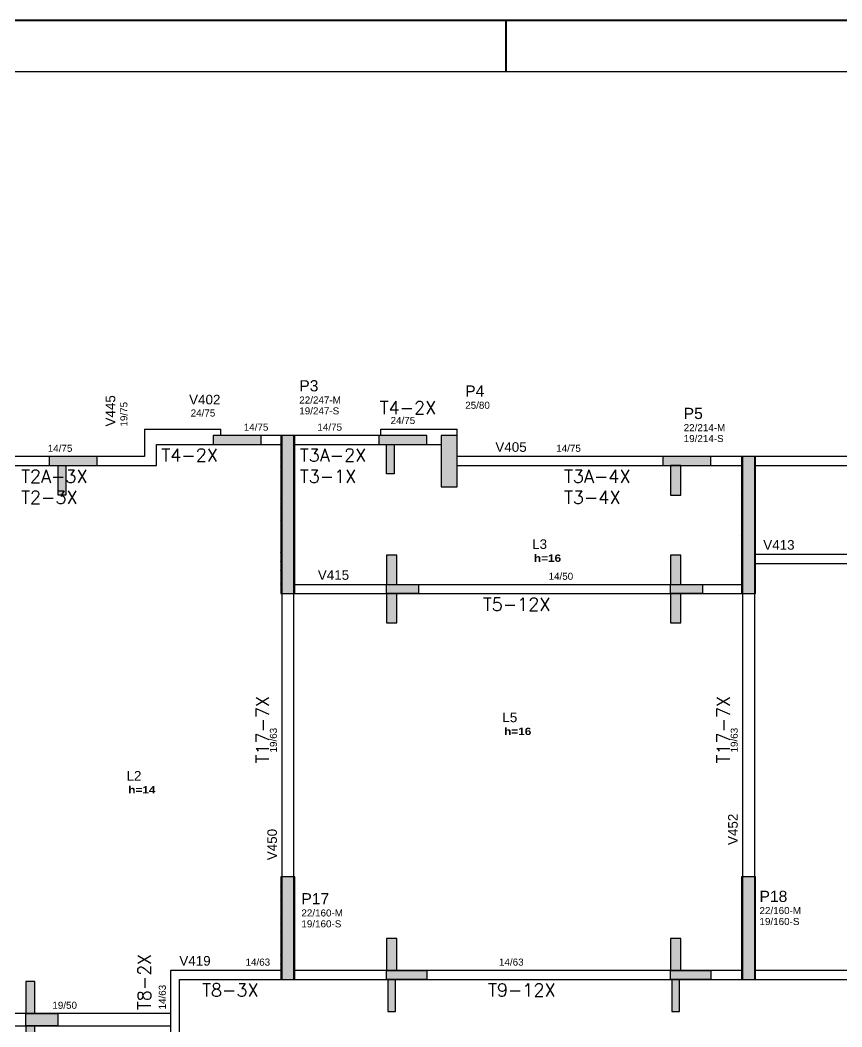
# Model space of a CAD drawing. Extents: x 17311 to 161354, y 153625 to 213544.
# Drawn here: x 19239 to 20523, y 211970 to 213544 of the extents above; entities that cross this region are included whole.
import ezdxf

# ---------------------------------------------------------------- set-up
doc = ezdxf.new("R2010")
doc.units = 0
doc.layers.get('0').update_dxf_attribs({"linetype": 'CONTINUOUS'})
for name, color, linetype in [('8', 111, 'CONTINUOUS'), ('MTH-DIM-PILAR', 3, 'CONTINUOUS'), ('MTH-DIM-VIGA', 3, 'CONTINUOUS'), ('MTH-FACE-VIGA', 7, 'CONTINUOUS'), ('MTH-LINHA-SEÇÃO', 16, 'CONTINUOUS'), ('MTH-PILAR-SEGUE', 5, 'CONTINUOUS'), ('MTH-SOMBRA21', 150, 'CONTINUOUS'), ('MTH-SOMBRA25', 253, 'CONTINUOUS'), ('MTH-TIT1-PILAR', 5, 'CONTINUOUS'), ('MTH-TIT1-VIGA', 5, 'CONTINUOUS'), ('MTH-TXT-NEGRITO', 5, 'CONTINUOUS')]:
    doc.layers.add(name, color=color, linetype=linetype)
doc.layers.add('FOLHA', color=255, linetype='CONTINUOUS', lineweight=40)
doc.styles.get("Standard").update_dxf_attribs({"font": 'ROMANS.SHX'})
doc.styles.add('TQS_ARIAL', font='arial.ttf')
doc.styles.add('TQS_ARIAL_BLACK', font='ariblk.ttf')

msp = doc.modelspace()

# ---------------------------------------------------------------- linework, layer by layer
at = {"color": 30}
msp.add_line((17511.8, 213463.46), (24239.28, 213463.46), dxfattribs=at)
at = {"layer": 'FOLHA'}
for p, q in [((17310.62, 213543.93), (24319.75, 213543.93)), ((19998.39, 213463.46), (19998.39, 213543.93))]:
    msp.add_line(p, q, dxfattribs=at)
at = {"layer": 'MTH-FACE-VIGA', "linetype": 'Continuous'}
for p, q in [((19432.94, 212904.73), (19432.94, 212861.73)), ((19432.94, 212904.73), (19552.44, 212904.73)), ((19552.44, 212894.73), (19552.44, 212904.73)), ((19802.44, 212894.73), (19802.44, 212904.73)), ((19802.44, 212904.73), (19921.44, 212904.73)), ((19921.44, 212894.73), (19921.44, 212904.73)), ((19647.44, 212894.73), (19552.44, 212894.73)), ((19645.94, 212888.86), (19647.42, 212890.33)), ((19647.42, 212890.33), (19647.44, 212890.36)), ((19802.44, 212894.73), (19666.44, 212894.73)), ((19666.44, 212888.14), (19667.91, 212889.61)), ((19667.91, 212889.61), (19667.94, 212889.64)), ((19451.94, 212861.73), (19451.94, 212880.73)), ((19451.94, 212880.73), (19487.94, 212880.73)), ((19487.94, 212880.73), (19645.94, 212880.73)), ((19645.94, 212881.78), (19647.38, 212883.21)), ((19645.94, 212874.71), (19647.33, 212876.1)), ((19647.33, 212876.1), (19647.44, 212876.21)), ((19647.38, 212883.21), (19647.44, 212883.28)), ((19666.44, 212881.07), (19667.87, 212882.5)), ((19666.44, 212874), (19667.83, 212875.38)), ((19667.83, 212875.38), (19667.94, 212875.5)), ((19667.87, 212882.5), (19667.94, 212882.57)), ((19667.94, 212880.73), (19896.44, 212880.73)), ((19432.94, 212861.73), (19143.94, 212861.73)), ((19451.94, 212847.73), (19451.94, 212861.73)), ((19645.94, 212867.64), (19647.29, 212868.99)), ((19645.94, 212860.57), (19647.25, 212861.87)), ((19647.25, 212861.87), (19647.44, 212862.07)), ((19647.29, 212868.99), (19647.44, 212869.14)), ((19666.44, 212866.93), (19667.78, 212868.27)), ((19666.44, 212859.86), (19667.74, 212861.15)), ((19667.74, 212861.15), (19667.94, 212861.36)), ((19667.78, 212868.27), (19667.94, 212868.43)), ((20367.44, 212861.73), (19921.44, 212861.73)), ((20365.94, 212859.32), (20367.44, 212860.82)), ((20836.44, 212861.73), (20386.44, 212861.73)), ((20386.44, 212858.61), (20387.93, 212860.1)), ((20387.93, 212860.1), (20387.94, 212860.11)), ((19157.94, 212847.73), (19432.94, 212847.73)), ((19432.94, 212847.73), (19451.94, 212847.73)), ((19645.94, 212853.5), (19647.2, 212854.76)), ((19645.94, 212846.43), (19647.16, 212847.64)), ((19647.16, 212847.64), (19647.44, 212847.93)), ((19647.2, 212854.76), (19647.44, 212855)), ((19666.44, 212852.79), (19667.7, 212854.04)), ((19666.44, 212845.72), (19667.65, 212846.93)), ((19667.65, 212846.93), (19667.94, 212847.22)), ((19667.7, 212854.04), (19667.94, 212854.29)), ((19921.44, 212847.73), (20365.94, 212847.73)), ((20365.94, 212852.25), (20367.39, 212853.69)), ((20365.94, 212845.18), (20367.34, 212846.57)), ((20367.34, 212846.57), (20367.44, 212846.68)), ((20367.39, 212853.69), (20367.44, 212853.75)), ((20386.44, 212851.54), (20387.88, 212852.98)), ((20386.44, 212844.47), (20387.83, 212845.86)), ((20387.83, 212845.86), (20387.94, 212845.97)), ((20387.88, 212852.98), (20387.94, 212853.04)), ((20387.94, 212847.73), (20834.94, 212847.73)), ((19645.94, 212839.36), (19647.12, 212840.53)), ((19645.94, 212832.29), (19647.07, 212833.41)), ((19645.94, 212825.22), (19647.03, 212826.3)), ((19647.03, 212826.3), (19647.44, 212826.72)), ((19647.07, 212833.41), (19647.44, 212833.79)), ((19647.12, 212840.53), (19647.44, 212840.86)), ((19666.44, 212838.64), (19667.61, 212839.81)), ((19666.44, 212831.57), (19667.57, 212832.7)), ((19666.44, 212824.5), (19667.53, 212825.58)), ((19667.53, 212825.58), (19667.94, 212826)), ((19667.57, 212832.7), (19667.94, 212833.07)), ((19667.61, 212839.81), (19667.94, 212840.14)), ((20365.94, 212838.11), (20367.29, 212839.45)), ((20365.94, 212831.04), (20367.24, 212832.33)), ((20367.19, 212825.21), (20367.44, 212825.47)), ((20367.24, 212832.33), (20367.44, 212832.54)), ((20367.29, 212839.45), (20367.44, 212839.61)), ((20386.44, 212837.4), (20387.78, 212838.73)), ((20386.44, 212830.32), (20387.73, 212831.61)), ((20387.73, 212831.61), (20387.94, 212831.82)), ((20387.78, 212838.73), (20387.94, 212838.9)), ((19645.94, 212818.14), (19646.99, 212819.19)), ((19645.94, 212811.07), (19646.94, 212812.07)), ((19646.94, 212812.07), (19647.44, 212812.57)), ((19646.99, 212819.19), (19647.44, 212819.64)), ((19666.44, 212817.43), (19667.48, 212818.47)), ((19666.44, 212810.36), (19667.44, 212811.35)), ((19667.44, 212811.35), (19667.94, 212811.86)), ((19667.48, 212818.47), (19667.94, 212818.93)), ((20365.94, 212823.97), (20367.19, 212825.21)), ((20365.94, 212816.9), (20367.14, 212818.09)), ((20365.94, 212809.82), (20367.09, 212810.97)), ((20367.09, 212810.97), (20367.44, 212811.32)), ((20367.14, 212818.09), (20367.44, 212818.4)), ((20386.44, 212823.25), (20387.68, 212824.49)), ((20386.44, 212816.18), (20387.63, 212817.37)), ((20386.44, 212809.11), (20387.58, 212810.25)), ((20387.58, 212810.25), (20387.94, 212810.61)), ((20387.63, 212817.37), (20387.94, 212817.68)), ((20387.68, 212824.49), (20387.94, 212824.75)), ((19645.94, 212804), (19646.9, 212804.96)), ((19645.94, 212796.93), (19646.86, 212797.84)), ((19646.86, 212797.84), (19647.44, 212798.43)), ((19646.9, 212804.96), (19647.44, 212805.5)), ((19666.44, 212803.29), (19667.4, 212804.24)), ((19666.44, 212796.22), (19667.35, 212797.13)), ((19667.35, 212797.13), (19667.94, 212797.72)), ((19667.4, 212804.24), (19667.94, 212804.79)), ((20365.94, 212802.75), (20367.04, 212803.85)), ((20365.94, 212795.68), (20366.99, 212796.73)), ((20366.99, 212796.73), (20367.44, 212797.18)), ((20367.04, 212803.85), (20367.44, 212804.25)), ((20386.44, 212802.04), (20387.53, 212803.13)), ((20386.44, 212794.97), (20387.48, 212796.01)), ((20387.48, 212796.01), (20387.94, 212796.47)), ((20387.53, 212803.13), (20387.94, 212803.54)), ((19645.94, 212789.86), (19646.81, 212790.73)), ((19645.94, 212782.79), (19646.77, 212783.61)), ((19646.77, 212783.61), (19647.44, 212784.29)), ((19646.81, 212790.73), (19647.44, 212791.36)), ((19666.44, 212789.15), (19667.31, 212790.01)), ((19666.44, 212782.08), (19667.27, 212782.9)), ((19667.27, 212782.9), (19667.94, 212783.58)), ((19667.31, 212790.01), (19667.94, 212790.65)), ((20365.94, 212788.61), (20366.94, 212789.61)), ((20365.94, 212781.54), (20366.89, 212782.48)), ((20366.89, 212782.48), (20367.44, 212783.04)), ((20366.94, 212789.61), (20367.44, 212790.11)), ((20386.44, 212787.9), (20387.43, 212788.89)), ((20386.44, 212780.83), (20387.38, 212781.77)), ((20387.38, 212781.77), (20387.94, 212782.33)), ((20387.43, 212788.89), (20387.94, 212789.4)), ((19645.94, 212775.72), (19646.73, 212776.5)), ((19645.94, 212768.65), (19646.68, 212769.39)), ((19646.64, 212762.27), (19647.44, 212763.08)), ((19646.68, 212769.39), (19647.44, 212770.15)), ((19646.73, 212776.5), (19647.44, 212777.22)), ((19666.44, 212775), (19667.22, 212775.78)), ((19666.44, 212767.93), (19667.18, 212768.67)), ((19667.14, 212761.55), (19667.94, 212762.36)), ((19667.18, 212768.67), (19667.94, 212769.43)), ((19667.22, 212775.78), (19667.94, 212776.5)), ((20365.94, 212774.47), (20366.84, 212775.36)), ((20365.94, 212767.4), (20366.79, 212768.24)), ((20366.79, 212768.24), (20367.44, 212768.9)), ((20366.84, 212775.36), (20367.44, 212775.97)), ((20386.44, 212773.76), (20387.33, 212774.65)), ((20386.44, 212766.68), (20387.28, 212767.52)), ((20387.28, 212767.52), (20387.94, 212768.18)), ((20387.33, 212774.65), (20387.94, 212775.26)), ((19645.94, 212761.58), (19646.64, 212762.27)), ((19645.94, 212754.5), (19646.6, 212755.16)), ((19645.94, 212747.43), (19646.55, 212748.04)), ((19646.55, 212748.04), (19647.44, 212748.93)), ((19646.6, 212755.16), (19647.44, 212756)), ((19666.44, 212760.86), (19667.14, 212761.55)), ((19666.44, 212753.79), (19667.09, 212754.44)), ((19666.44, 212746.72), (19667.05, 212747.33)), ((19667.05, 212747.33), (19667.94, 212748.22)), ((19667.09, 212754.44), (19667.94, 212755.29)), ((20365.94, 212760.33), (20366.74, 212761.12)), ((20365.94, 212753.26), (20366.69, 212754)), ((20365.94, 212746.18), (20366.64, 212746.88)), ((20366.64, 212746.88), (20367.44, 212747.68)), ((20366.69, 212754), (20367.44, 212754.76)), ((20366.74, 212761.12), (20367.44, 212761.83)), ((20386.44, 212759.61), (20387.23, 212760.4)), ((20386.44, 212752.54), (20387.18, 212753.28)), ((20387.13, 212746.16), (20387.94, 212746.97)), ((20387.18, 212753.28), (20387.94, 212754.04)), ((20387.23, 212760.4), (20387.94, 212761.11)), ((19645.94, 212740.36), (19646.51, 212740.93)), ((19645.94, 212733.29), (19646.47, 212733.81)), ((19646.47, 212733.81), (19647.44, 212734.79)), ((19646.51, 212740.93), (19647.44, 212741.86)), ((19666.44, 212739.65), (19667.01, 212740.21)), ((19666.44, 212732.58), (19666.96, 212733.1)), ((19666.96, 212733.1), (19667.94, 212734.08)), ((19667.01, 212740.21), (19667.94, 212741.15)), ((20365.94, 212739.11), (20366.59, 212739.76)), ((20365.94, 212732.04), (20366.54, 212732.64)), ((20366.54, 212732.64), (20367.44, 212733.54)), ((20366.59, 212739.76), (20367.44, 212740.61)), ((20386.44, 212745.47), (20387.13, 212746.16)), ((20386.44, 212738.4), (20387.08, 212739.04)), ((20386.44, 212731.33), (20387.04, 212731.92)), ((20387.04, 212731.92), (20387.94, 212732.83)), ((20387.08, 212739.04), (20387.94, 212739.9)), ((19645.94, 212726.22), (19646.42, 212726.7)), ((19645.94, 212719.15), (19646.38, 212719.59)), ((19646.38, 212719.59), (19647.44, 212720.65)), ((19646.42, 212726.7), (19647.44, 212727.72)), ((19666.44, 212725.51), (19666.92, 212725.98)), ((19666.44, 212718.44), (19666.88, 212718.87)), ((19666.88, 212718.87), (19667.94, 212719.94)), ((19666.92, 212725.98), (19667.94, 212727.01)), ((20365.94, 212724.97), (20366.49, 212725.52)), ((20365.94, 212717.9), (20366.44, 212718.4)), ((20366.44, 212718.4), (20367.44, 212719.4)), ((20366.49, 212725.52), (20367.44, 212726.47)), ((20386.44, 212724.26), (20386.99, 212724.8)), ((20386.44, 212717.19), (20386.94, 212717.68)), ((20386.94, 212717.68), (20387.94, 212718.69)), ((20386.99, 212724.8), (20387.94, 212725.76)), ((19645.94, 212712.08), (19646.34, 212712.47)), ((19645.94, 212705.01), (19646.29, 212705.36)), ((19646.25, 212698.24), (19647.44, 212699.44)), ((19646.29, 212705.36), (19647.44, 212706.51)), ((19646.34, 212712.47), (19647.44, 212713.58)), ((19666.44, 212711.37), (19666.83, 212711.75)), ((19666.44, 212704.29), (19666.79, 212704.64)), ((19666.79, 212704.64), (19667.94, 212705.79)), ((19666.83, 212711.75), (19667.94, 212712.87)), ((20365.94, 212710.83), (20366.39, 212711.27)), ((20365.94, 212703.76), (20366.34, 212704.15)), ((20366.34, 212704.15), (20367.44, 212705.26)), ((20366.39, 212711.27), (20367.44, 212712.33)), ((20386.44, 212710.12), (20386.89, 212710.56)), ((20386.44, 212703.05), (20386.84, 212703.44)), ((20386.84, 212703.44), (20387.94, 212704.55)), ((20386.89, 212710.56), (20387.94, 212711.62)), ((20834.94, 212708.73), (20387.94, 212708.73)), ((19645.94, 212697.94), (19646.25, 212698.24)), ((19645.94, 212690.87), (19646.21, 212691.13)), ((19645.94, 212683.79), (19646.17, 212684.01)), ((19646.17, 212684.01), (19647.44, 212685.29)), ((19646.21, 212691.13), (19647.44, 212692.37)), ((19666.44, 212697.22), (19666.75, 212697.53)), ((19666.44, 212690.15), (19666.7, 212690.41)), ((19666.66, 212683.3), (19667.94, 212684.58)), ((19666.7, 212690.41), (19667.94, 212691.65)), ((19666.75, 212697.53), (19667.94, 212698.72)), ((20365.94, 212696.69), (20366.29, 212697.03)), ((20365.94, 212689.62), (20366.24, 212689.91)), ((20366.19, 212682.79), (20367.44, 212684.05)), ((20366.24, 212689.91), (20367.44, 212691.12)), ((20366.29, 212697.03), (20367.44, 212698.19)), ((20386.44, 212695.97), (20386.79, 212696.31)), ((20386.44, 212688.9), (20386.74, 212689.19)), ((20386.74, 212689.19), (20387.94, 212690.4)), ((20386.79, 212696.31), (20387.94, 212697.47)), ((20387.94, 212694.73), (20836.44, 212694.73)), ((19645.94, 212676.72), (19646.12, 212676.9)), ((19645.94, 212669.65), (19646.08, 212669.79)), ((19646.08, 212669.79), (19647.44, 212671.15)), ((19646.12, 212676.9), (19647.44, 212678.22)), ((19666.44, 212683.08), (19666.66, 212683.3)), ((19666.44, 212676.01), (19666.62, 212676.18)), ((19666.44, 212668.94), (19666.57, 212669.07)), ((19666.57, 212669.07), (19667.94, 212670.44)), ((19666.62, 212676.18), (19667.94, 212677.51)), ((20365.94, 212682.55), (20366.19, 212682.79)), ((20365.94, 212675.47), (20366.14, 212675.67)), ((20365.94, 212668.4), (20366.09, 212668.55)), ((20366.09, 212668.55), (20367.44, 212669.9)), ((20366.14, 212675.67), (20367.44, 212676.97)), ((20386.44, 212681.83), (20386.69, 212682.07)), ((20386.44, 212674.76), (20386.64, 212674.95)), ((20386.59, 212667.83), (20387.94, 212669.19)), ((20386.64, 212674.95), (20387.94, 212676.26)), ((20386.69, 212682.07), (20387.94, 212683.33)), ((19645.94, 212662.58), (19646.04, 212662.67)), ((19645.94, 212655.51), (19645.99, 212655.56)), ((19645.99, 212655.56), (19647.44, 212657.01)), ((19646.04, 212662.67), (19647.44, 212664.08)), ((19666.44, 212661.87), (19666.53, 212661.95)), ((19666.44, 212654.8), (19666.49, 212654.84)), ((19666.49, 212654.84), (19667.94, 212656.3)), ((19666.53, 212661.95), (19667.94, 212663.37)), ((19667.94, 212661.73), (20365.94, 212661.73)), ((20365.94, 212661.33), (20366.04, 212661.43)), ((20365.94, 212654.26), (20365.99, 212654.31)), ((20365.99, 212654.31), (20367.44, 212655.76)), ((20366.04, 212661.43), (20367.44, 212662.83)), ((20386.44, 212667.69), (20386.59, 212667.83)), ((20386.44, 212660.62), (20386.54, 212660.71)), ((20386.44, 212653.55), (20386.49, 212653.59)), ((20386.49, 212653.59), (20387.94, 212655.05)), ((20386.54, 212660.71), (20387.94, 212662.12)), ((19645.95, 212648.44), (19647.44, 212649.94)), ((19647.44, 212647.73), (19647.44, 212204.73)), ((19666.44, 212204.73), (19666.44, 212647.73)), ((19666.44, 212647.73), (20367.44, 212647.73)), ((19666.45, 212647.73), (19667.94, 212649.23)), ((20366.48, 212647.73), (20367.44, 212648.69)), ((20367.44, 212647.73), (20367.44, 212204.73)), ((20386.44, 212204.73), (20386.44, 212647.73)), ((20387.7, 212647.73), (20387.94, 212647.98)), ((19645.94, 212202.96), (19647.44, 212204.46)), ((19645.94, 212195.89), (19647.38, 212197.32)), ((19647.38, 212197.32), (19647.44, 212197.39)), ((19666.44, 212202.25), (19667.94, 212203.74)), ((19666.44, 212195.18), (19667.87, 212196.6)), ((19667.87, 212196.6), (19667.94, 212196.68)), ((20365.94, 212201.71), (20367.43, 212203.2)), ((20365.94, 212194.64), (20367.36, 212196.06)), ((20367.36, 212196.06), (20367.44, 212196.14)), ((20367.43, 212203.2), (20367.44, 212203.21)), ((20386.44, 212201), (20387.92, 212202.48)), ((20387.92, 212202.48), (20387.94, 212202.5)), ((19645.94, 212188.82), (19647.31, 212190.18)), ((19645.94, 212181.75), (19647.24, 212183.05)), ((19647.24, 212183.05), (19647.44, 212183.25)), ((19647.31, 212190.18), (19647.44, 212190.32)), ((19666.44, 212188.11), (19667.8, 212189.46)), ((19666.44, 212181.04), (19667.73, 212182.33)), ((19667.73, 212182.33), (19667.94, 212182.54)), ((19667.8, 212189.46), (19667.94, 212189.61)), ((20365.94, 212187.57), (20367.3, 212188.92)), ((20365.94, 212180.5), (20367.23, 212181.78)), ((20367.23, 212181.78), (20367.44, 212182)), ((20367.3, 212188.92), (20367.44, 212189.07)), ((20386.44, 212193.93), (20387.86, 212195.34)), ((20386.44, 212186.86), (20387.79, 212188.2)), ((20386.44, 212179.79), (20387.72, 212181.06)), ((20387.72, 212181.06), (20387.94, 212181.29)), ((20387.79, 212188.2), (20387.94, 212188.36)), ((20387.86, 212195.34), (20387.94, 212195.43)), ((19645.94, 212174.68), (19647.17, 212175.91)), ((19645.94, 212167.61), (19647.11, 212168.77)), ((19647.11, 212168.77), (19647.44, 212169.11)), ((19647.17, 212175.91), (19647.44, 212176.18)), ((19666.44, 212173.96), (19667.67, 212175.19)), ((19666.44, 212166.89), (19667.6, 212168.05)), ((19667.6, 212168.05), (19667.94, 212168.39)), ((19667.67, 212175.19), (19667.94, 212175.46)), ((20365.94, 212173.43), (20367.16, 212174.65)), ((20365.94, 212166.36), (20367.1, 212167.51)), ((20367.1, 212167.51), (20367.44, 212167.86)), ((20367.16, 212174.65), (20367.44, 212174.93)), ((20386.44, 212172.72), (20387.66, 212173.93)), ((20386.44, 212165.64), (20387.59, 212166.79)), ((20387.59, 212166.79), (20387.94, 212167.14)), ((20387.66, 212173.93), (20387.94, 212174.22)), ((19645.94, 212160.54), (19647.04, 212161.63)), ((19645.94, 212153.46), (19646.97, 212154.49)), ((19646.97, 212154.49), (19647.44, 212154.96)), ((19647.04, 212161.63), (19647.44, 212162.04)), ((19666.44, 212159.82), (19667.53, 212160.91)), ((19666.44, 212152.75), (19667.47, 212153.77)), ((19667.47, 212153.77), (19667.94, 212154.25)), ((19667.53, 212160.91), (19667.94, 212161.32)), ((20365.94, 212159.29), (20367.03, 212160.37)), ((20365.94, 212152.22), (20366.96, 212153.23)), ((20366.96, 212153.23), (20367.44, 212153.72)), ((20367.03, 212160.37), (20367.44, 212160.79)), ((20386.44, 212158.57), (20387.52, 212159.65)), ((20386.44, 212151.5), (20387.46, 212152.51)), ((20387.46, 212152.51), (20387.94, 212153)), ((20387.52, 212159.65), (20387.94, 212160.07)), ((19645.94, 212146.39), (19646.91, 212147.36)), ((19645.94, 212139.32), (19646.84, 212140.22)), ((19645.94, 212132.25), (19646.77, 212133.08)), ((19646.77, 212133.08), (19647.44, 212133.75)), ((19646.84, 212140.22), (19647.44, 212140.82)), ((19646.91, 212147.36), (19647.44, 212147.89)), ((19666.44, 212145.68), (19667.4, 212146.64)), ((19666.44, 212138.61), (19667.33, 212139.5)), ((19667.27, 212132.36), (19667.94, 212133.04)), ((19667.33, 212139.5), (19667.94, 212140.11)), ((19667.4, 212146.64), (19667.94, 212147.18)), ((20365.94, 212145.14), (20366.9, 212146.09)), ((20365.94, 212138.07), (20366.83, 212138.96)), ((20366.83, 212138.96), (20367.44, 212139.57)), ((20366.9, 212146.09), (20367.44, 212146.64)), ((20386.44, 212144.43), (20387.39, 212145.37)), ((20386.44, 212137.36), (20387.32, 212138.24)), ((20387.32, 212138.24), (20387.94, 212138.86)), ((20387.39, 212145.37), (20387.94, 212145.93)), ((19645.94, 212125.18), (19646.71, 212125.94)), ((19645.94, 212118.11), (19646.64, 212118.8)), ((19646.64, 212118.8), (19647.44, 212119.61)), ((19646.71, 212125.94), (19647.44, 212126.68)), ((19666.44, 212131.54), (19667.27, 212132.36)), ((19666.44, 212124.47), (19667.2, 212125.22)), ((19666.44, 212117.4), (19667.13, 212118.08)), ((19667.13, 212118.08), (19667.94, 212118.9)), ((19667.2, 212125.22), (19667.94, 212125.97)), ((20365.94, 212131), (20366.76, 212131.82)), ((20365.94, 212123.93), (20366.69, 212124.68)), ((20365.94, 212116.86), (20366.63, 212117.54)), ((20366.63, 212117.54), (20367.44, 212118.36)), ((20366.69, 212124.68), (20367.44, 212125.43)), ((20366.76, 212131.82), (20367.44, 212132.5)), ((20386.44, 212130.29), (20387.25, 212131.1)), ((20386.44, 212123.22), (20387.19, 212123.96)), ((20387.12, 212116.82), (20387.94, 212117.65)), ((20387.19, 212123.96), (20387.94, 212124.72)), ((20387.25, 212131.1), (20387.94, 212131.79)), ((19645.94, 212111.04), (19646.57, 212111.67)), ((19645.94, 212103.97), (19646.51, 212104.53)), ((19646.51, 212104.53), (19647.44, 212105.47)), ((19646.57, 212111.67), (19647.44, 212112.54)), ((19666.44, 212110.32), (19667.07, 212110.95)), ((19666.44, 212103.25), (19667, 212103.81)), ((19667, 212103.81), (19667.94, 212104.75)), ((19667.07, 212110.95), (19667.94, 212111.82)), ((20365.94, 212109.79), (20366.56, 212110.4)), ((20365.94, 212102.72), (20366.49, 212103.27)), ((20366.49, 212103.27), (20367.44, 212104.22)), ((20366.56, 212110.4), (20367.44, 212111.29)), ((20386.44, 212116.15), (20387.12, 212116.82)), ((20386.44, 212109.08), (20387.05, 212109.68)), ((20386.44, 212102), (20386.99, 212102.55)), ((20386.99, 212102.55), (20387.94, 212103.5)), ((20387.05, 212109.68), (20387.94, 212110.58)), ((19645.94, 212096.9), (19646.44, 212097.39)), ((19645.94, 212089.82), (19646.37, 212090.25)), ((19646.37, 212090.25), (19647.44, 212091.32)), ((19646.44, 212097.39), (19647.44, 212098.4)), ((19666.44, 212096.18), (19666.93, 212096.67)), ((19666.44, 212089.11), (19666.86, 212089.53)), ((19666.86, 212089.53), (19667.94, 212090.61)), ((19666.93, 212096.67), (19667.94, 212097.68)), ((20365.94, 212095.65), (20366.43, 212096.13)), ((20365.94, 212088.58), (20366.36, 212088.99)), ((20366.36, 212088.99), (20367.44, 212090.08)), ((20366.43, 212096.13), (20367.44, 212097.15)), ((20386.44, 212094.93), (20386.92, 212095.41)), ((20386.44, 212087.86), (20386.85, 212088.27)), ((20386.85, 212088.27), (20387.94, 212089.36)), ((20386.92, 212095.41), (20387.94, 212096.43)), ((19645.94, 212082.75), (19646.3, 212083.11)), ((19645.94, 212075.68), (19646.24, 212075.98)), ((19646.17, 212068.84), (19647.44, 212070.11)), ((19646.24, 212075.98), (19647.44, 212077.18)), ((19646.3, 212083.11), (19647.44, 212084.25)), ((19666.44, 212082.04), (19666.8, 212082.39)), ((19666.44, 212074.97), (19666.73, 212075.26)), ((19666.73, 212075.26), (19667.94, 212076.47)), ((19666.8, 212082.39), (19667.94, 212083.54)), ((20365.94, 212081.5), (20366.29, 212081.85)), ((20365.94, 212074.43), (20366.23, 212074.71)), ((20366.23, 212074.71), (20367.44, 212075.93)), ((20366.29, 212081.85), (20367.44, 212083)), ((20386.44, 212080.79), (20386.79, 212081.13)), ((20386.44, 212073.72), (20386.72, 212073.99)), ((20386.72, 212073.99), (20387.94, 212075.22)), ((20386.79, 212081.13), (20387.94, 212082.29)), ((19487.94, 212058.73), (19473.94, 212058.73)), ((19473.94, 212058.73), (19473.94, 212044.73)), ((19645.94, 212058.73), (19487.94, 212058.73)), ((19645.94, 212068.61), (19646.17, 212068.84)), ((19645.94, 212061.54), (19646.1, 212061.7)), ((19645.94, 212054.47), (19646.04, 212054.56)), ((19646.04, 212054.56), (19647.44, 212055.97)), ((19646.1, 212061.7), (19647.44, 212063.04)), ((19666.44, 212067.9), (19666.66, 212068.12)), ((19666.44, 212060.83), (19666.6, 212060.98)), ((19666.53, 212053.84), (19667.94, 212055.26)), ((19666.6, 212060.98), (19667.94, 212062.33)), ((19666.66, 212068.12), (19667.94, 212069.4)), ((20365.94, 212058.73), (19667.94, 212058.73)), ((20365.94, 212067.36), (20366.16, 212067.58)), ((20365.94, 212060.29), (20366.09, 212060.44)), ((20366.03, 212053.3), (20367.44, 212054.72)), ((20366.09, 212060.44), (20367.44, 212061.79)), ((20366.16, 212067.58), (20367.44, 212068.86)), ((20386.44, 212066.65), (20386.65, 212066.86)), ((20386.44, 212059.58), (20386.59, 212059.72)), ((20386.59, 212059.72), (20387.94, 212061.08)), ((20386.65, 212066.86), (20387.94, 212068.15)), ((20834.94, 212058.73), (20387.94, 212058.73)), ((19473.94, 212044.73), (19473.94, 211972.23)), ((19487.94, 212044.73), (19647.44, 212044.73)), ((19487.94, 211918.73), (19487.94, 212044.73)), ((19645.94, 212047.4), (19645.97, 212047.42)), ((19645.97, 212047.42), (19647.44, 212048.9)), ((19666.44, 212053.76), (19666.53, 212053.84)), ((19666.44, 212046.68), (19666.46, 212046.7)), ((19666.44, 212044.73), (20367.44, 212044.73)), ((19666.46, 212046.7), (19667.94, 212048.18)), ((20365.94, 212053.22), (20366.03, 212053.3)), ((20365.94, 212046.15), (20365.96, 212046.16)), ((20365.96, 212046.16), (20367.44, 212047.65)), ((20386.44, 212052.51), (20386.52, 212052.58)), ((20386.44, 212044.73), (20836.44, 212044.73)), ((20386.45, 212045.44), (20387.94, 212046.94)), ((20386.52, 212052.58), (20387.94, 212054.01)), ((19473.94, 211991.23), (19159.44, 211991.23)), ((19159.44, 211972.23), (19473.94, 211972.23)), ((19473.94, 211972.23), (19473.94, 211918.73))]:
    msp.add_line(p, q, dxfattribs=at)
for points in [[(19647.44, 212894.73), (19645.94, 212894.73), (19645.94, 212647.73), (19647.44, 212647.73), (19647.44, 212894.73)], [(19667.94, 212894.73), (19666.44, 212894.73), (19666.44, 212647.73), (19667.94, 212647.73), (19667.94, 212894.73)], [(20367.44, 212861.73), (20365.94, 212861.73), (20365.94, 212647.73), (20367.44, 212647.73), (20367.44, 212861.73)], [(20387.94, 212861.73), (20386.44, 212861.73), (20386.44, 212647.73), (20387.94, 212647.73), (20387.94, 212861.73)], [(19647.44, 212204.73), (19645.94, 212204.73), (19645.94, 212044.73), (19647.44, 212044.73), (19647.44, 212204.73)], [(19667.94, 212204.73), (19666.44, 212204.73), (19666.44, 212044.73), (19667.94, 212044.73), (19667.94, 212204.73)], [(20367.44, 212204.73), (20365.94, 212204.73), (20365.94, 212044.73), (20367.44, 212044.73), (20367.44, 212204.73)], [(20387.94, 212204.73), (20386.44, 212204.73), (20386.44, 212044.73), (20387.94, 212044.73), (20387.94, 212204.73)]]:
    msp.add_lwpolyline(points, dxfattribs=at)
at = {"layer": 'MTH-LINHA-SEÇÃO', "linetype": 'Continuous'}
for points in [[(19615.19, 212894.73), (19540.19, 212894.73), (19540.19, 212880.73), (19615.19, 212880.73), (19615.19, 212894.73)], [(19874.35, 212894.73), (19799.35, 212894.73), (19799.35, 212880.73), (19874.35, 212880.73), (19874.35, 212894.73)], [(19811.35, 212834.73), (19811.35, 212880.73), (19823.35, 212880.73), (19823.35, 212834.73), (19811.35, 212834.73)], [(19358.94, 212861.73), (19283.94, 212861.73), (19283.94, 212847.73), (19358.94, 212847.73), (19358.94, 212861.73)], [(20318.05, 212861.73), (20243.05, 212861.73), (20243.05, 212847.73), (20318.05, 212847.73), (20318.05, 212861.73)], [(19297.94, 212801.73), (19297.94, 212847.73), (19309.94, 212847.73), (19309.94, 212801.73), (19297.94, 212801.73)], [(20255.05, 212847.73), (20255.05, 212801.73), (20271.05, 212801.73), (20271.05, 212847.73), (20255.05, 212847.73)], [(19811.35, 212707.73), (19811.35, 212661.73), (19827.35, 212661.73), (19827.35, 212707.73), (19811.35, 212707.73)], [(20255.05, 212707.73), (20255.05, 212661.73), (20271.05, 212661.73), (20271.05, 212707.73), (20255.05, 212707.73)], [(19861.35, 212647.73), (19811.35, 212647.73), (19811.35, 212661.73), (19861.35, 212661.73), (19861.35, 212647.73)], [(20305.05, 212647.73), (20255.05, 212647.73), (20255.05, 212661.73), (20305.05, 212661.73), (20305.05, 212647.73)], [(19811.35, 212647.73), (19811.35, 212601.73), (19827.35, 212601.73), (19827.35, 212647.73), (19811.35, 212647.73)], [(20255.05, 212647.73), (20255.05, 212601.73), (20271.05, 212601.73), (20271.05, 212647.73), (20255.05, 212647.73)], [(19811.35, 212108.73), (19811.35, 212058.73), (19827.35, 212058.73), (19827.35, 212108.73), (19811.35, 212108.73)], [(20255.05, 212108.73), (20255.05, 212058.73), (20271.05, 212058.73), (20271.05, 212108.73), (20255.05, 212108.73)], [(19874.35, 212044.73), (19811.35, 212044.73), (19811.35, 212058.73), (19874.35, 212058.73), (19874.35, 212044.73)], [(20318.05, 212044.73), (20255.05, 212044.73), (20255.05, 212058.73), (20318.05, 212058.73), (20318.05, 212044.73)], [(19247.69, 212041.23), (19247.69, 211991.23), (19261.69, 211991.23), (19261.69, 212041.23), (19247.69, 212041.23)], [(19813.35, 212044.73), (19813.35, 211994.73), (19825.35, 211994.73), (19825.35, 212044.73), (19813.35, 212044.73)], [(20257.05, 212044.73), (20257.05, 211994.73), (20269.05, 211994.73), (20269.05, 212044.73), (20257.05, 212044.73)], [(19297.69, 211972.23), (19247.69, 211972.23), (19247.69, 211991.23), (19297.69, 211991.23), (19297.69, 211972.23)], [(19247.69, 211972.23), (19247.69, 211922.23), (19261.69, 211922.23), (19261.69, 211972.23), (19247.69, 211972.23)]]:
    msp.add_lwpolyline(points, dxfattribs=at)
at = {"layer": 'MTH-PILAR-SEGUE', "linetype": 'Continuous'}
for points in [[(19647.44, 212647.73), (19666.44, 212647.73), (19666.44, 212894.73), (19647.44, 212894.73), (19647.44, 212647.73)], [(19896.44, 212814.73), (19921.44, 212814.73), (19921.44, 212894.73), (19896.44, 212894.73), (19896.44, 212814.73)], [(20367.44, 212647.73), (20386.44, 212647.73), (20386.44, 212861.73), (20367.44, 212861.73), (20367.44, 212647.73)], [(19647.44, 212044.73), (19666.44, 212044.73), (19666.44, 212204.73), (19647.44, 212204.73), (19647.44, 212044.73)], [(20367.44, 212044.73), (20386.44, 212044.73), (20386.44, 212204.73), (20367.44, 212204.73), (20367.44, 212044.73)]]:
    msp.add_lwpolyline(points, dxfattribs=at)
at = {"layer": 'MTH-SOMBRA21', "linetype": 'Continuous'}
for points in [[(19615.19, 212894.73), (19540.19, 212894.73), (19540.19, 212880.73)], [(19615.19, 212894.73), (19540.19, 212880.73), (19615.19, 212880.73)], [(19615.19, 212894.73), (19615.19, 212880.73), (19615.19, 212894.73)], [(19874.35, 212894.73), (19799.35, 212894.73), (19799.35, 212880.73)], [(19874.35, 212894.73), (19799.35, 212880.73), (19874.35, 212880.73)], [(19874.35, 212894.73), (19874.35, 212880.73), (19874.35, 212894.73)], [(19811.35, 212834.73), (19811.35, 212880.73), (19823.35, 212880.73)], [(19811.35, 212834.73), (19823.35, 212880.73), (19823.35, 212834.73)], [(19358.94, 212861.73), (19283.94, 212861.73), (19283.94, 212847.73)], [(19358.94, 212861.73), (19283.94, 212847.73), (19358.94, 212847.73)], [(19358.94, 212861.73), (19358.94, 212847.73), (19358.94, 212861.73)], [(20318.05, 212861.73), (20243.05, 212861.73), (20243.05, 212847.73)], [(20318.05, 212861.73), (20243.05, 212847.73), (20318.05, 212847.73)], [(20318.05, 212861.73), (20318.05, 212847.73), (20318.05, 212861.73)], [(19297.94, 212801.73), (19297.94, 212847.73), (19309.94, 212847.73)], [(19297.94, 212801.73), (19309.94, 212847.73), (19309.94, 212801.73)], [(20255.05, 212847.73), (20255.05, 212801.73), (20271.05, 212801.73)], [(20255.05, 212847.73), (20271.05, 212801.73), (20271.05, 212847.73)], [(20255.05, 212847.73), (20271.05, 212847.73), (20255.05, 212847.73)], [(19811.35, 212834.73), (19823.35, 212834.73), (19811.35, 212834.73)], [(19297.94, 212801.73), (19309.94, 212801.73), (19297.94, 212801.73)], [(19811.35, 212707.73), (19811.35, 212661.73), (19827.35, 212661.73)], [(19811.35, 212707.73), (19827.35, 212661.73), (19827.35, 212707.73)], [(19811.35, 212707.73), (19827.35, 212707.73), (19811.35, 212707.73)], [(20255.05, 212707.73), (20255.05, 212661.73), (20271.05, 212661.73)], [(20255.05, 212707.73), (20271.05, 212661.73), (20271.05, 212707.73)], [(20255.05, 212707.73), (20271.05, 212707.73), (20255.05, 212707.73)], [(19861.35, 212647.73), (19811.35, 212647.73), (19811.35, 212661.73)], [(19861.35, 212647.73), (19811.35, 212661.73), (19861.35, 212661.73)], [(19861.35, 212647.73), (19861.35, 212661.73), (19861.35, 212647.73)], [(20305.05, 212647.73), (20255.05, 212647.73), (20255.05, 212661.73)], [(20305.05, 212647.73), (20255.05, 212661.73), (20305.05, 212661.73)], [(20305.05, 212647.73), (20305.05, 212661.73), (20305.05, 212647.73)], [(19811.35, 212647.73), (19811.35, 212601.73), (19827.35, 212601.73)], [(19811.35, 212647.73), (19827.35, 212601.73), (19827.35, 212647.73)], [(19811.35, 212647.73), (19827.35, 212647.73), (19811.35, 212647.73)], [(20255.05, 212647.73), (20255.05, 212601.73), (20271.05, 212601.73)], [(20255.05, 212647.73), (20271.05, 212601.73), (20271.05, 212647.73)], [(20255.05, 212647.73), (20271.05, 212647.73), (20255.05, 212647.73)], [(19811.35, 212108.73), (19811.35, 212058.73), (19827.35, 212058.73)], [(19811.35, 212108.73), (19827.35, 212058.73), (19827.35, 212108.73)], [(19811.35, 212108.73), (19827.35, 212108.73), (19811.35, 212108.73)], [(20255.05, 212108.73), (20255.05, 212058.73), (20271.05, 212058.73)], [(20255.05, 212108.73), (20271.05, 212058.73), (20271.05, 212108.73)], [(20255.05, 212108.73), (20271.05, 212108.73), (20255.05, 212108.73)], [(19874.35, 212044.73), (19811.35, 212044.73), (19811.35, 212058.73)], [(19874.35, 212044.73), (19811.35, 212058.73), (19874.35, 212058.73)], [(19874.35, 212044.73), (19874.35, 212058.73), (19874.35, 212044.73)], [(20318.05, 212044.73), (20255.05, 212044.73), (20255.05, 212058.73)], [(20318.05, 212044.73), (20255.05, 212058.73), (20318.05, 212058.73)], [(20318.05, 212044.73), (20318.05, 212058.73), (20318.05, 212044.73)], [(19247.69, 212041.23), (19247.69, 211991.23), (19261.69, 211991.23)], [(19247.69, 212041.23), (19261.69, 211991.23), (19261.69, 212041.23)], [(19247.69, 212041.23), (19261.69, 212041.23), (19247.69, 212041.23)], [(19813.35, 212044.73), (19813.35, 211994.73), (19825.35, 211994.73)], [(19813.35, 212044.73), (19825.35, 211994.73), (19825.35, 212044.73)], [(19813.35, 212044.73), (19825.35, 212044.73), (19813.35, 212044.73)], [(20257.05, 212044.73), (20257.05, 211994.73), (20269.05, 211994.73)], [(20257.05, 212044.73), (20269.05, 211994.73), (20269.05, 212044.73)], [(20257.05, 212044.73), (20269.05, 212044.73), (20257.05, 212044.73)], [(19297.69, 211972.23), (19247.69, 211972.23), (19247.69, 211991.23)], [(19297.69, 211972.23), (19247.69, 211991.23), (19297.69, 211991.23)], [(19297.69, 211972.23), (19297.69, 211991.23), (19297.69, 211972.23)], [(19247.69, 211972.23), (19247.69, 211922.23), (19261.69, 211922.23)], [(19247.69, 211972.23), (19261.69, 211922.23), (19261.69, 211972.23)], [(19247.69, 211972.23), (19261.69, 211972.23), (19247.69, 211972.23)]]:
    msp.add_solid(points, dxfattribs=at)
at = {"layer": 'MTH-SOMBRA25', "linetype": 'Continuous'}
for points in [[(19647.44, 212647.73), (19666.44, 212647.73), (19666.44, 212894.73)], [(19647.44, 212647.73), (19666.44, 212894.73), (19647.44, 212894.73)], [(19647.44, 212647.73), (19647.44, 212894.73), (19647.44, 212647.73)], [(19896.44, 212814.73), (19921.44, 212814.73), (19921.44, 212894.73)], [(19896.44, 212814.73), (19921.44, 212894.73), (19896.44, 212894.73)], [(19896.44, 212814.73), (19896.44, 212894.73), (19896.44, 212814.73)], [(20367.44, 212647.73), (20386.44, 212647.73), (20386.44, 212861.73)], [(20367.44, 212647.73), (20386.44, 212861.73), (20367.44, 212861.73)], [(20367.44, 212647.73), (20367.44, 212861.73), (20367.44, 212647.73)], [(19647.44, 212044.73), (19666.44, 212044.73), (19666.44, 212204.73)], [(19647.44, 212044.73), (19666.44, 212204.73), (19647.44, 212204.73)], [(19647.44, 212044.73), (19647.44, 212204.73), (19647.44, 212044.73)], [(20367.44, 212044.73), (20386.44, 212044.73), (20386.44, 212204.73)], [(20367.44, 212044.73), (20386.44, 212204.73), (20367.44, 212204.73)], [(20367.44, 212044.73), (20367.44, 212204.73), (20367.44, 212044.73)]]:
    msp.add_solid(points, dxfattribs=at)

# ---------------------------------------------------------------- texts
at = {"layer": '8', "color": 1, "linetype": 'Continuous'}
for s, p in [('T4-2X', (19800.61, 212928.11)), ('T4-2X', (19459.54, 212853.95)), ('T3A-2X', (19675.87, 212853.95)), ('T2A-3X', (19240.32, 212820.95)), ('T3-1X', (19675.87, 212820.99)), ('T3A-4X', (20088.57, 212820.95)), ('T2-3X', (19240.32, 212787.99)), ('T3-4X', (20088.57, 212787.99)), ('T5-12X', (19961.82, 212620.95)), ('T8-3X', (19523.13, 212017.95)), ('T9-12X', (19969.84, 212017.95))]:
    msp.add_text(s, height=20.16, dxfattribs=at).set_placement(p)
for s, p in [('T17-7X', (19627.54, 212382.36)), ('T17-7X', (20347.54, 212382.36)), ('T8-2X', (19442.74, 211996.72))]:
    msp.add_text(s, height=20.16, rotation=90, dxfattribs=at).set_placement(p)
at = {"layer": 'MTH-DIM-PILAR', "linetype": 'Continuous', "style": 'TQS_ARIAL'}
for s, p in [('22/247-M', (19674.92, 212944.71)), ('19/247-S', (19674.92, 212927.71)), ('25/80', (19934.19, 212936.51)), ('22/214-M', (20275.53, 212901.49)), ('19/214-S', (20275.53, 212884.49)), ('22/160-M', (19678.22, 212143)), ('22/160-M', (20393.93, 212146.71)), ('19/160-S', (19678.22, 212126)), ('19/160-S', (20393.93, 212129.71))]:
    msp.add_text(s, height=11, dxfattribs=at).set_placement(p)
at = {"layer": 'MTH-DIM-VIGA', "linetype": 'Continuous', "style": 'TQS_ARIAL'}
for s, p in [('19/75', (19406.38, 212908.76)), ('19/63', (19639.94, 212399.34)), ('19/63', (20359.94, 212399.34)), ('14/63', (19466.44, 211997.68))]:
    msp.add_text(s, height=11, rotation=90, dxfattribs=at).set_placement(p)
for s, p in [('24/75', (19505.21, 212924.39)), ('24/75', (19817.58, 212912.73)), ('14/75', (19588.16, 212902.23)), ('14/75', (19703.23, 212902.23)), ('14/75', (19281.97, 212869.23)), ('14/75', (20076.36, 212869.23)), ('14/50', (20064.38, 212669.23)), ('14/63', (19590.94, 212066.23)), ('14/63', (19986.94, 212066.23)), ('19/50', (19289.15, 211998.73))]:
    msp.add_text(s, height=11, dxfattribs=at).set_placement(p)
at = {"layer": 'MTH-TIT1-PILAR', "linetype": 'Continuous', "style": 'TQS_ARIAL'}
for s, p in [('P3', (19674.92, 212963.71)), ('P4', (19934.19, 212955.51)), ('P5', (20275.53, 212920.49)), ('P18', (20393.93, 212165.71)), ('P17', (19678.22, 212162))]:
    msp.add_text(s, height=17.5, dxfattribs=at).set_placement(p)
at = {"layer": 'MTH-TIT1-VIGA', "linetype": 'Continuous', "style": 'TQS_ARIAL'}
for s, p in [('V445', (19387.38, 212908.76)), ('V452', (20359.94, 212254.7)), ('V450', (19639.94, 212230.93))]:
    msp.add_text(s, height=15, rotation=90, dxfattribs=at).set_placement(p)
for s, p in [('V402', (19502.79, 212943.39)), ('V405', (19981.27, 212869.23)), ('L3', (20038.74, 212717.43)), ('V413', (20399.82, 212716.23)), ('V415', (19703.88, 212669.23)), ('L5', (19992.18, 212446.71)), ('L2', (19404.99, 212355.38)), ('V419', (19487.5, 212066.23))]:
    msp.add_text(s, height=15, dxfattribs=at).set_placement(p)
at = {"layer": 'MTH-TXT-NEGRITO', "color": 3, "linetype": 'Continuous', "style": 'TQS_ARIAL_BLACK'}
for s, p in [('h=16', (20041.55, 212697.27)), ('h=16', (19994.99, 212426.55)), ('h=14', (19407.81, 212335.22))]:
    msp.add_text(s, height=11.5, dxfattribs=at).set_placement(p)

doc.saveas('drawing.dxf')
